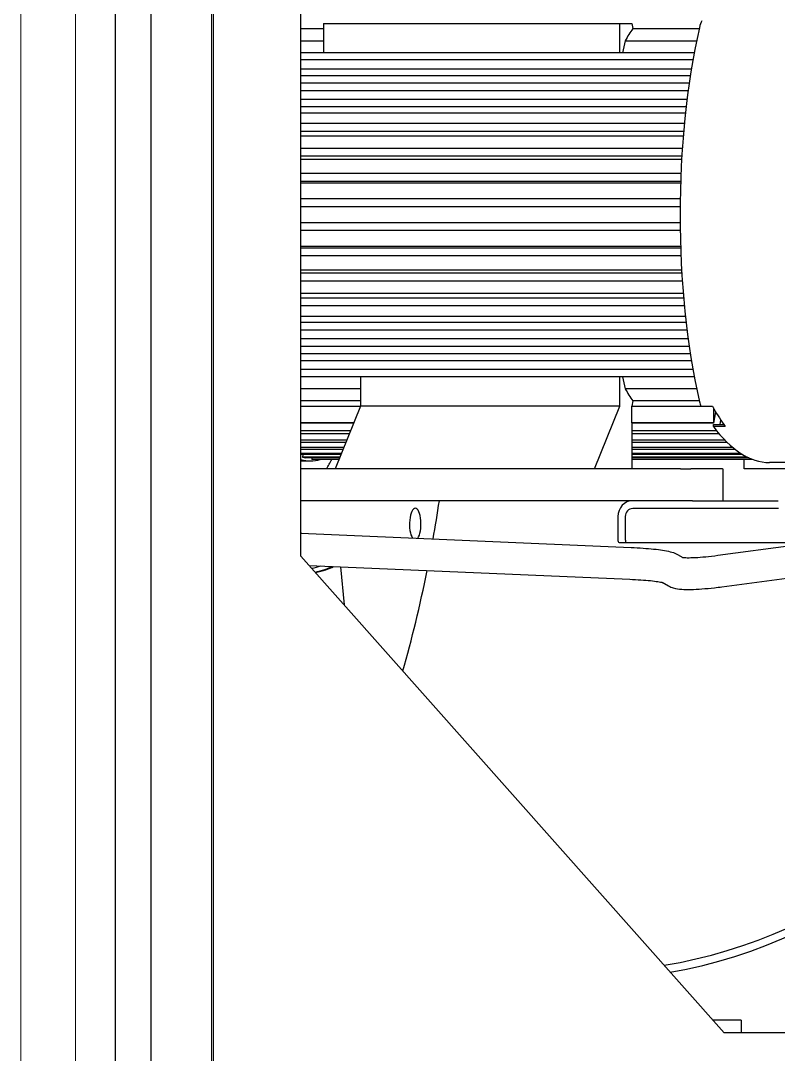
# Model space of a CAD drawing. Header units: millimetres. Extents: x -4172 to 126100, y -2 to 142133.
# Drawn here: x 65531 to 66007, y 43189 to 43840 of the extents above; entities that cross this region are included whole.
import ezdxf

# ---------------------------------------------------------------- set-up
doc = ezdxf.new("R2010")
doc.units = ezdxf.units.MM
doc.header["$LTSCALE"] = 100
doc.layers.add('P_Cable Ducts (CD)', color=30, linetype='Continuous', lineweight=18, true_color=0xff7f00)
doc.layers.add('Visible', color=7, linetype='Continuous', lineweight=25)

msp = doc.modelspace()

# ---------------------------------------------------------------- linework, layer by layer
at = {"layer": 'P_Cable Ducts (CD)'}
for p, q in [((65530.58, 43017.58), (65530.58, 43952.58)), ((65565.05, 43017.58), (65565.05, 43952.58)), ((65651.88, 43017.58), (65651.88, 43952.58))]:
    msp.add_line(p, q, dxfattribs=at)
at = {"layer": 'Visible'}
for p, q in [((65590.08, 48882.58), (65590.08, 43017.58)), ((65612.66, 43017.58), (65612.66, 48882.58)), ((65650.97, 43017.58), (65650.97, 44517.58)), ((65706.94, 43502.58), (65706.94, 44052.58)), ((65706.94, 43834.76), (65721.09, 43834.76)), ((65721.09, 43838.07), (65907.61, 43838.07)), ((65721.09, 43838.07), (65721.09, 43819.54)), ((65907.61, 43819.54), (65907.61, 43838.07)), ((65907.61, 43838.07), (65915.19, 43838.07)), ((65915.19, 43838.07), (65915.75, 43834.76)), ((65915.75, 43834.76), (65957.6, 43834.76)), ((65706.94, 43827.16), (65721.09, 43827.16)), ((65910.98, 43827.16), (65955.97, 43827.16)), ((65954.48, 43819.54), (65706.94, 43819.54)), ((65953.66, 43815.01), (65706.94, 43815.01)), ((65706.94, 43809.49), (65952.72, 43809.49)), ((65952.02, 43805.11), (65706.94, 43805.11)), ((65951.31, 43800.43), (65706.94, 43800.43)), ((65706.94, 43795.79), (65950.66, 43795.79)), ((65949.93, 43790.2), (65706.94, 43790.2)), ((65949.35, 43785.41), (65706.94, 43785.41)), ((65706.94, 43781.67), (65948.93, 43781.67)), ((65948.24, 43774.92), (65706.94, 43774.92)), ((65947.79, 43770.04), (65706.94, 43770.04)), ((65706.94, 43767.21), (65947.55, 43767.21)), ((65946.95, 43759.33), (65706.94, 43759.33)), ((65946.63, 43754.39), (65706.94, 43754.39)), ((65706.94, 43752.49), (65946.52, 43752.49)), ((65946.07, 43743.52), (65706.94, 43743.52)), ((65945.88, 43738.54), (65706.94, 43738.54)), ((65706.94, 43737.59), (65945.85, 43737.59)), ((65945.6, 43727.58), (65706.94, 43727.58)), ((65945.54, 43722.58), (65706.94, 43722.58)), ((65945.54, 43712.58), (65706.94, 43712.58)), ((65945.6, 43707.58), (65706.94, 43707.58)), ((65945.85, 43697.57), (65706.94, 43697.57)), ((65945.88, 43696.62), (65706.94, 43696.62)), ((65946.07, 43691.63), (65706.94, 43691.63)), ((65946.52, 43682.67), (65706.94, 43682.67)), ((65946.63, 43680.77), (65706.94, 43680.77)), ((65946.95, 43675.83), (65706.94, 43675.83)), ((65947.55, 43667.95), (65706.94, 43667.95)), ((65947.79, 43665.12), (65706.94, 43665.12)), ((65948.24, 43660.24), (65706.94, 43660.24)), ((65948.93, 43653.49), (65706.94, 43653.49)), ((65949.35, 43649.74), (65706.94, 43649.74)), ((65949.93, 43644.95), (65706.94, 43644.95)), ((65950.66, 43639.37), (65706.94, 43639.37)), ((65951.31, 43634.73), (65706.94, 43634.73)), ((65952.02, 43630.05), (65706.94, 43630.05)), ((65952.72, 43625.67), (65706.94, 43625.67)), ((65953.66, 43620.15), (65706.94, 43620.15)), ((65954.48, 43615.61), (65706.94, 43615.61)), ((65744.4, 43615.61), (65744.4, 43597.08)), ((65907.61, 43597.08), (65907.61, 43615.61)), ((65744.4, 43608), (65706.94, 43608)), ((65955.97, 43608), (65910.98, 43608)), ((65744.4, 43600.4), (65706.94, 43600.4)), ((65915.75, 43600.4), (65915.19, 43597.08)), ((65957.6, 43600.4), (65915.75, 43600.4)), ((65706.94, 43597.08), (65744.4, 43597.08)), ((65744.4, 43597.08), (65728.5, 43557.58)), ((65907.61, 43597.08), (65744.4, 43597.08)), ((65891.7, 43557.58), (65907.61, 43597.08)), ((65915.19, 43586.51), (65915.19, 43597.08)), ((65915.19, 43597.08), (65958.54, 43597.08)), ((65958.54, 43597.08), (65966, 43597.08)), ((65966.48, 43595.98), (65966.48, 43586.51)), ((65967.88, 43593.55), (65966.66, 43586.29)), ((65740.14, 43586.51), (65706.94, 43586.51)), ((65740.05, 43586.29), (65706.94, 43586.29)), ((65966.48, 43586.51), (65915.19, 43586.51)), ((65915.19, 43586.51), (65915.19, 43557.58)), ((65966.66, 43586.29), (65915.19, 43586.29)), ((65966.66, 43586.29), (65966.48, 43586.51)), ((65966.48, 43584.36), (65966.48, 43585.47)), ((65966.48, 43585.47), (65973.14, 43585.47)), ((65970.78, 43585.47), (65971.17, 43588.33)), ((65972.78, 43585.98), (65972.71, 43585.47)), ((65738.13, 43581.51), (65706.94, 43581.51)), ((65737.41, 43579.73), (65706.94, 43579.73)), ((65968.66, 43581.51), (65915.19, 43581.51)), ((65970.11, 43579.73), (65915.19, 43579.73)), ((65973.94, 43584.36), (65966.48, 43584.36)), ((65735.78, 43575.68), (65706.94, 43575.68)), ((65735.21, 43574.25), (65706.94, 43574.25)), ((65973.73, 43575.68), (65915.19, 43575.68)), ((65975.15, 43574.25), (65915.19, 43574.25)), ((65733.88, 43570.95), (65706.94, 43570.95)), ((65733.45, 43569.87), (65706.94, 43569.87)), ((65732.43, 43567.35), (65706.94, 43567.35)), ((65732.14, 43566.62), (65706.94, 43566.62)), ((65708.06, 43566.62), (65708.02, 43564.89)), ((65978.79, 43570.95), (65915.19, 43570.95)), ((65980.14, 43569.87), (65915.19, 43569.87)), ((65983.68, 43567.35), (65915.19, 43567.35)), ((65984.84, 43566.62), (65915.19, 43566.62)), ((65706.94, 43562.58), (65712.72, 43562.58)), ((65708.02, 43564.89), (65709.82, 43564.52)), ((65731.44, 43564.89), (65708.02, 43564.89)), ((65731.29, 43564.52), (65709.82, 43564.52)), ((65713.77, 43564.52), (65713.77, 43563.58)), ((65730.91, 43563.58), (65713.77, 43563.58)), ((65988.05, 43564.89), (65915.19, 43564.89)), ((65988.82, 43564.52), (65915.19, 43564.52)), ((65991.1, 43563.58), (65915.19, 43563.58)), ((65985.87, 43557.58), (65985.87, 43563.58)), ((66107.21, 43561.58), (66001.82, 43561.58)), ((65728.5, 43557.58), (65706.94, 43557.58)), ((65891.7, 43557.58), (65728.5, 43557.58)), ((65945.79, 43557.58), (65891.7, 43557.58)), ((65945.79, 43557.58), (65952.26, 43557.58)), ((65972.14, 43557.58), (65952.26, 43557.58)), ((65972.14, 43557.58), (65972.48, 43557.58)), ((65972.48, 43557.58), (65972.48, 43537.58)), ((66039.96, 43557.58), (65985.87, 43557.58)), ((65945.79, 43537.58), (65706.94, 43537.58)), ((65958.94, 43532.58), (65915.71, 43532.58)), ((65952.26, 43537.58), (65945.79, 43537.58)), ((65953.34, 43537.58), (65952.26, 43537.58)), ((65953.34, 43537.58), (65958.94, 43537.58)), ((65958.94, 43537.58), (65961.52, 43537.58)), ((65961.52, 43532.58), (65958.94, 43532.58)), ((65961.52, 43537.58), (66007.36, 43537.58)), ((66007.36, 43532.58), (65961.52, 43532.58)), ((66007.43, 43532.58), (66007.36, 43532.58)), ((65906.38, 43527.58), (65906.38, 43513.23)), ((65911.05, 43527.58), (65911.05, 43513.23)), ((65707.01, 43517.04), (65706.94, 43517.7)), ((65706.94, 43517.05), (65914.72, 43508.1)), ((65907.11, 43511.23), (65911.77, 43511.23)), ((65911.77, 43511.23), (66016.42, 43511.23)), ((65969.28, 43503.2), (66016.88, 43509.5)), ((65973.27, 43202.58), (65706.94, 43502.58)), ((65943.98, 43503.7), (65947.24, 43501.86)), ((65712.07, 43496.81), (65913.86, 43488.12)), ((65731.8, 43495.96), (65734.12, 43471.96)), ((65971.91, 43483.37), (66043.32, 43492.83)), ((65934.18, 43486.27), (65938.29, 43483.96)), ((65984, 43210.58), (65966.17, 43210.58)), ((65984, 43210.58), (65984, 43202.58)), ((66155.89, 43202.58), (65973.27, 43202.58))]:
    msp.add_line(p, q, dxfattribs=at)
for centre, major_axis, ratio, start_param, end_param in [((65886.32, 43717.58), (0, 481.5), 0.795801, 3.280571, 4.993977), ((65962.01, 43827.89), (0, -14), 0.360925, 3.701117, 4.152864), ((65950.53, 43651.76), (0, -206.82), 0.360925, 3.626294, 3.700006), ((65886.32, 43717.58), (0, -476.5), 0.795801, 0.130089, 1.81891), ((66025.58, 43717.58), (0, -221.82), 0.360925, 4.152864, 5.271914), ((65974.29, 43717.58), (0, -206.82), 0.360925, 4.153976, 4.196851), ((65974.29, 43717.58), (0, -206.82), 0.360925, 5.227927, 5.270802), ((65950.53, 43783.4), (0, -206.82), 0.360925, 5.724772, 5.798483), ((65962.01, 43607.27), (0, -14), 0.360925, 5.271914, 5.52715), ((65969.47, 43607.27), (0, -14), 0.360925, 5.52715, 5.723661), ((66009.28, 43783.4), (0, -221.82), 0.360925, 5.723661, 5.826015), ((66001.82, 43783.4), (0, -221.82), 0.360925, 5.826015, 6.283185), ((65712.72, 43717.58), (0, -155), 0.360925, 6.179768, 6.396839), ((65689.4, 43717.58), (0, -185), 0.360925, 0.525915, 0.587313), ((65778.87, 43522.82), (0, 10), 0.360925, 3.606652, 8.928639), ((65640.91, 43717.58), (0, 461), 0.360925, 4.253711, 4.311263), ((65915.71, 43527.58), (0, 10), 0.932595, 0, 1.570796), ((65915.71, 43527.58), (0, 5), 0.932595, 0, 1.570796), ((65907.11, 43513.23), (0, -2), 0.360925, 4.712389, 6.283185), ((65911.77, 43513.23), (0, -2), 0.360925, 4.712389, 6.283185), ((65701.1, 43500.25), (-28.87, -2.79), 0.241373, 1.996324, 2.236305), ((65701.38, 43497.35), (-28.87, -2.79), 0.241373, 2.071487, 2.60483), ((65701.38, 43497.35), (30.01, 2.9), 0.241373, 5.200186, 5.746807), ((65640.91, 43717.58), (0, 461), 0.360925, 4.039773, 4.20507)]:
    msp.add_ellipse(centre, major_axis=major_axis, ratio=ratio, start_param=start_param, end_param=end_param, dxfattribs=at)
for points, knots in [([(65914.72, 43508.1), (65917.33, 43507.99), (65919.84, 43507.85), (65924.59, 43507.52), (65926.83, 43507.33), (65930.96, 43506.9), (65932.85, 43506.67), (65936.29, 43506.13), (65937.83, 43505.84), (65940.75, 43505.1), (65942.06, 43504.78), (65943.98, 43503.7)], [1.576179, 1.576179, 1.576179, 1.576179, 1.780095, 1.780095, 1.984011, 1.984011, 2.187927, 2.187927, 2.391843, 2.391843, 2.595759, 2.595759, 2.595759, 2.595759]), ([(65946.81, 43501.93), (65946.81, 43501.93), (65946.81, 43501.93), (65946.82, 43501.93), (65947.05, 43501.88), (65948, 43501.78), (65948.91, 43501.72), (65951.44, 43501.68), (65953.17, 43501.72), (65957.11, 43501.92), (65959.33, 43502.09), (65964.09, 43502.56), (65966.64, 43502.85), (65969.28, 43503.2)], [0.6899187, 0.6899187, 0.6899187, 0.6899187, 0.6914298, 0.6914298, 0.8090979, 0.8090979, 0.9893578, 0.9893578, 1.208879, 1.208879, 1.4284003, 1.4284003, 1.646884, 1.646884, 1.646884, 1.646884]), ([(65913.86, 43488.12), (65916.31, 43488.01), (65918.66, 43487.88), (65923.02, 43487.58), (65925.04, 43487.41), (65928.63, 43487.04), (65930.21, 43486.84), (65932.79, 43486.44), (65933.8, 43486.23), (65934.46, 43486.06), (65934.55, 43486.04), (65934.62, 43486.02)], [1.5761786, 1.5761786, 1.5761786, 1.5761786, 1.7800948, 1.7800948, 1.984011, 1.984011, 2.1879271, 2.1879271, 2.3918433, 2.3918433, 2.4274386, 2.4274386, 2.4274386, 2.4274386]), ([(65938.29, 43483.96), (65939.39, 43483.33), (65940.31, 43483), (65943.11, 43482.16), (65944.74, 43481.98), (65948.35, 43481.7), (65950.27, 43481.67), (65954.51, 43481.75), (65956.82, 43481.86), (65961.76, 43482.23), (65964.4, 43482.48), (65968.7, 43482.97), (65970.29, 43483.16), (65971.91, 43483.37)], [0.549278, 0.549278, 0.549278, 0.549278, 0.644991, 0.644991, 0.864512, 0.864512, 1.084034, 1.084034, 1.303555, 1.303555, 1.523076, 1.523076, 1.646884, 1.646884, 1.646884, 1.646884])]:
    msp.add_open_spline(points, degree=3, knots=knots, dxfattribs=at)

doc.saveas('drawing.dxf')
